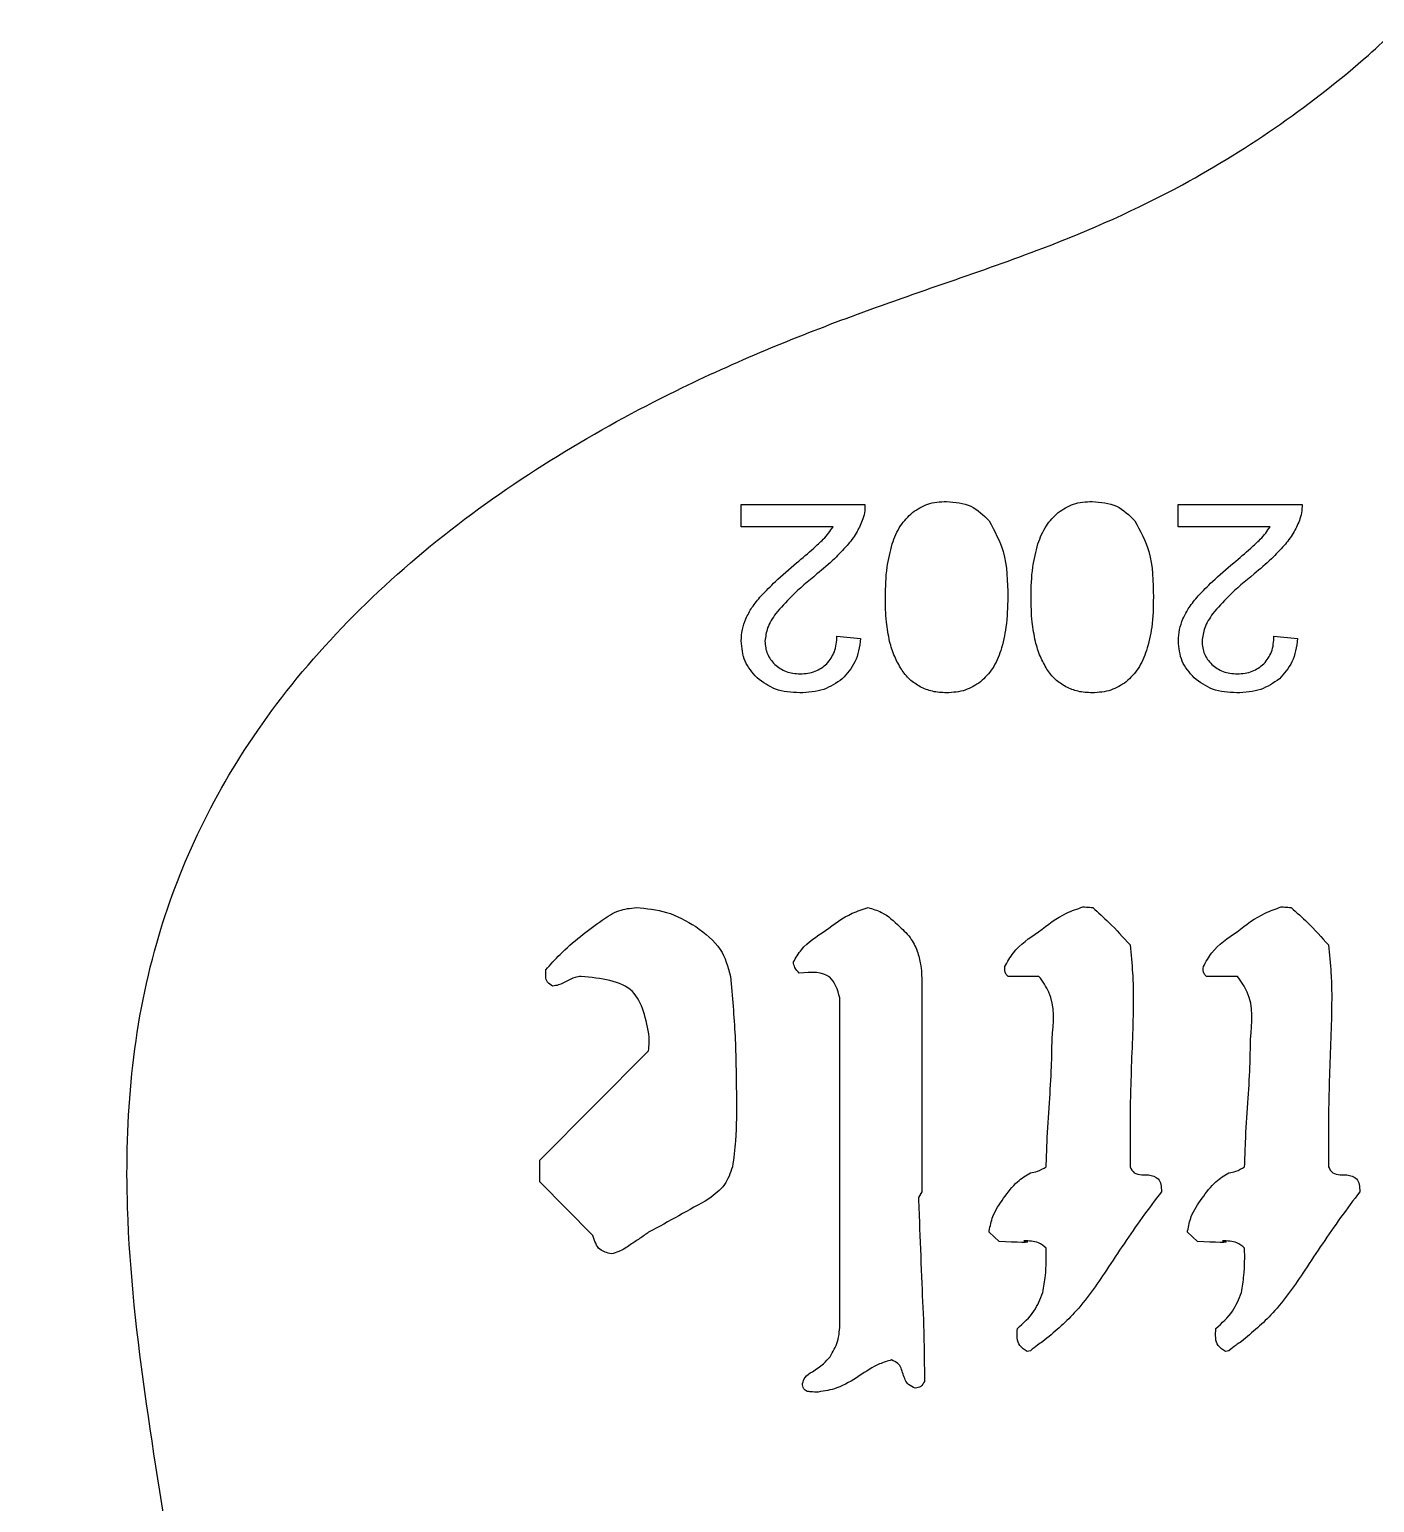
# Model space of a CAD drawing. Header units: millimetres. Extents: x -125 to 125, y -132 to 146.
# Drawn here: x -125.2 to -2, y 10.8 to 145.8 of the extents above; entities that cross this region are included whole.
import ezdxf

# ---------------------------------------------------------------- set-up
doc = ezdxf.new("R2010")
doc.units = ezdxf.units.MM
doc.layers.get('0').update_dxf_attribs({"linetype": 'CONTINUOUS'})

msp = doc.modelspace()

# ---------------------------------------------------------------- linework, layer by layer
for p, q in [((-60, 100.22), (-60, 102.25)), ((-60, 102.25), (-48.64, 102.25)), ((-19.95, 100.22), (-19.95, 102.25)), ((-19.95, 102.25), (-8.6, 102.25)), ((-51.57, 100.22), (-60, 100.22)), ((-11.53, 100.22), (-19.95, 100.22)), ((-51.21, 90.19), (-49.04, 89.97)), ((-11.17, 90.19), (-9, 89.97)), ((-43.44, 58.23), (-43.44, 39.27)), ((-32.7, 59.01), (-35.52, 59.01)), ((-14.52, 59.01), (-17.34, 59.01)), ((-50.94, 27.27), (-50.94, 57.03)), ((-78.42, 42.15), (-68.46, 52.17)), ((-24.36, 45.75), (-24.36, 41.55)), ((-6.18, 45.75), (-6.18, 41.55)), ((-78.42, 40.17), (-78.42, 42.15)), ((-23.28, 40.83), (-22.68, 40.83)), ((-5.1, 40.83), (-4.5, 40.83)), ((-73.56, 35.25), (-78.42, 40.17)), ((-43.44, 39.27), (-43.74, 38.73)), ((-37.26, 35.55), (-37.26, 35.67)), ((-36.36, 34.71), (-37.26, 35.55)), ((-19.08, 35.55), (-19.08, 35.67)), ((-18.18, 34.71), (-19.08, 35.55)), ((-33.48, 24.69), (-33.78, 24.63)), ((-15.3, 24.69), (-15.6, 24.63)), ((-43.2, 23.01), (-43.2, 21.87))]:
    msp.add_line(p, q)
for points, knots in [([(-125.19, -98.31), (-124.66, -97.71), (-124.13, -97.08), (-123.59, -96.44), (-121.04, -93.35), (-118.36, -89.75), (-115.91, -85.46), (-113.61, -81.44), (-111.55, -76.8), (-110.09, -71.77), (-108.44, -66.08), (-107.55, -59.95), (-107.22, -53.79), (-106.84, -46.94), (-107.09, -40.06), (-107.54, -33.31), (-108.34, -21.49), (-109.8, -9.97), (-111.57, 1.4), (-113.5, 13.82), (-115.81, 25.97), (-116.2, 37.79), (-116.47, 46.08), (-115.76, 54.22), (-113.53, 62.06), (-111.61, 68.82), (-108.55, 75.37), (-104.28, 81.55), (-99.77, 88.08), (-93.89, 94.17), (-87.2, 99.46), (-80.58, 104.7), (-73.2, 109.13), (-65.95, 112.69), (-60.42, 115.4), (-54.99, 117.61), (-49.89, 119.5), (-43.71, 121.78), (-38, 123.6), (-32.34, 125.76), (-28.05, 127.4), (-23.76, 129.29), (-19.56, 131.57), (-13.38, 134.93), (-7.46, 139.08), (-2.52, 143.46), (-1.65, 144.23), (-0.81, 145.01), (0, 145.8)], [0.0443654, 0.0443654, 0.0443654, 0.0443654, 0.0539507, 0.0539507, 0.0539507, 0.0997422, 0.0997422, 0.0997422, 0.1426488, 0.1426488, 0.1426488, 0.1911394, 0.1911394, 0.1911394, 0.2450242, 0.2450242, 0.2450242, 0.3393962, 0.3393962, 0.3393962, 0.4425508, 0.4425508, 0.4425508, 0.5148677, 0.5148677, 0.5148677, 0.5772612, 0.5772612, 0.5772612, 0.6431851, 0.6431851, 0.6431851, 0.7084903, 0.7084903, 0.7084903, 0.7583767, 0.7583767, 0.7583767, 0.8187825, 0.8187825, 0.8187825, 0.8646612, 0.8646612, 0.8646612, 0.9323306, 0.9323306, 0.9323306, 0.9442606, 0.9442606, 0.9442606, 0.9442606]), ([(-48.64, 102.25), (-48.65, 102), (-48.65, 101.49), (-48.81, 101.02), (-48.89, 100.78)], [0, 0, 0, 0, 0.0748728, 0.1492856, 0.1492856, 0.1492856, 0.1492856]), ([(-46.15, 98.65), (-45.93, 99.23), (-45.51, 100.32), (-44.68, 101.14), (-44.29, 101.53)], [0, 0, 0, 0, 0.1819724, 0.3454199, 0.3454199, 0.3454199, 0.3454199]), ([(-44.29, 101.53), (-43.84, 101.82), (-42.89, 102.44), (-41.76, 102.51), (-41.17, 102.54)], [0, 0, 0, 0, 0.1592171, 0.3334814, 0.3334814, 0.3334814, 0.3334814]), ([(-41.17, 102.54), (-40.39, 102.47), (-38.87, 102.34), (-37.79, 101.28), (-37.26, 100.76)], [0, 0, 0, 0, 0.2262035, 0.4412037, 0.4412037, 0.4412037, 0.4412037]), ([(-32.8, 98.65), (-32.58, 99.23), (-32.16, 100.32), (-31.33, 101.14), (-30.94, 101.53)], [0, 0, 0, 0, 0.181972, 0.3454201, 0.3454201, 0.3454201, 0.3454201]), ([(-30.94, 101.53), (-30.49, 101.82), (-29.54, 102.44), (-28.41, 102.51), (-27.82, 102.54)], [0, 0, 0, 0, 0.1592154, 0.3334807, 0.3334807, 0.3334807, 0.3334807]), ([(-27.82, 102.54), (-27.04, 102.47), (-25.52, 102.34), (-24.44, 101.28), (-23.92, 100.76)], [0, 0, 0, 0, 0.2262045, 0.4412043, 0.4412043, 0.4412043, 0.4412043]), ([(-8.6, 102.25), (-8.6, 102), (-8.61, 101.49), (-8.77, 101.02), (-8.84, 100.78)], [0, 0, 0, 0, 0.0748729, 0.1492857, 0.1492857, 0.1492857, 0.1492857]), ([(-52.46, 99.08), (-52.29, 99.26), (-51.97, 99.62), (-51.7, 100.02), (-51.57, 100.22)], [0, 0, 0, 0, 0.0752956, 0.1450665, 0.1450665, 0.1450665, 0.1450665]), ([(-48.89, 100.78), (-49.06, 100.39), (-49.42, 99.57), (-49.98, 98.86), (-50.28, 98.5)], [0, 0, 0, 0, 0.1282071, 0.2684076, 0.2684076, 0.2684076, 0.2684076]), ([(-37.26, 100.76), (-36.77, 99.84), (-35.61, 97.67), (-35.58, 95.2), (-35.56, 93.77)], [0, 0, 0, 0, 0.3093103, 0.7280722, 0.7280722, 0.7280722, 0.7280722]), ([(-23.92, 100.76), (-23.42, 99.84), (-22.26, 97.67), (-22.23, 95.2), (-22.22, 93.77)], [0, 0, 0, 0, 0.3093103, 0.7280722, 0.7280722, 0.7280722, 0.7280722]), ([(-12.42, 99.08), (-12.25, 99.26), (-11.92, 99.62), (-11.66, 100.02), (-11.53, 100.22)], [0, 0, 0, 0, 0.0752959, 0.1450671, 0.1450671, 0.1450671, 0.1450671]), ([(-8.84, 100.78), (-9.02, 100.39), (-9.38, 99.57), (-9.94, 98.86), (-10.23, 98.5)], [0, 0, 0, 0, 0.1282071, 0.2684074, 0.2684074, 0.2684074, 0.2684074]), ([(-54.9, 96.91), (-54.37, 97.35), (-53.54, 98.05), (-52.75, 98.8), (-52.46, 99.08)], [0, 0, 0, 0, 0.2053747, 0.3258993, 0.3258993, 0.3258993, 0.3258993]), ([(-46.77, 93.77), (-46.75, 94.69), (-46.73, 96.34), (-46.33, 97.94), (-46.15, 98.65)], [0, 0, 0, 0, 0.2736343, 0.4935176, 0.4935176, 0.4935176, 0.4935176]), ([(-33.42, 93.77), (-33.41, 94.69), (-33.38, 96.34), (-32.98, 97.94), (-32.8, 98.65)], [0, 0, 0, 0, 0.2736343, 0.4935176, 0.4935176, 0.4935176, 0.4935176]), ([(-14.86, 96.91), (-14.33, 97.35), (-13.5, 98.05), (-12.71, 98.8), (-12.42, 99.08)], [0, 0, 0, 0, 0.2053743, 0.325899, 0.325899, 0.325899, 0.325899]), ([(-50.28, 98.5), (-50.66, 98.08), (-51.52, 97.15), (-52.49, 96.35), (-53.04, 95.89)], [0, 0, 0, 0, 0.1683482, 0.3796254, 0.3796254, 0.3796254, 0.3796254]), ([(-10.23, 98.5), (-10.62, 98.08), (-11.48, 97.15), (-12.45, 96.35), (-12.99, 95.89)], [0, 0, 0, 0, 0.1683485, 0.379625, 0.379625, 0.379625, 0.379625]), ([(-58.15, 93.89), (-57.72, 94.33), (-56.69, 95.4), (-55.56, 96.35), (-54.9, 96.91)], [0, 0, 0, 0, 0.1844762, 0.44426, 0.44426, 0.44426, 0.44426]), ([(-53.04, 95.89), (-53.84, 95.23), (-55.2, 94.12), (-56.35, 92.79), (-56.82, 92.26)], [0, 0, 0, 0, 0.3121323, 0.5258475, 0.5258475, 0.5258475, 0.5258475]), ([(-18.11, 93.89), (-17.68, 94.33), (-16.65, 95.4), (-15.52, 96.35), (-14.86, 96.91)], [0, 0, 0, 0, 0.1844765, 0.44426, 0.44426, 0.44426, 0.44426]), ([(-12.99, 95.89), (-13.8, 95.23), (-15.16, 94.12), (-16.31, 92.79), (-16.78, 92.26)], [0, 0, 0, 0, 0.312133, 0.5258479, 0.5258479, 0.5258479, 0.5258479]), ([(-59.55, 91.79), (-59.38, 92.14), (-59, 92.9), (-58.45, 93.54), (-58.15, 93.89)], [0, 0, 0, 0, 0.1166267, 0.2530292, 0.2530292, 0.2530292, 0.2530292]), ([(-46.38, 89.71), (-46.49, 90.3), (-46.75, 91.64), (-46.76, 93.01), (-46.77, 93.77)], [0, 0, 0, 0, 0.1791696, 0.4086214, 0.4086214, 0.4086214, 0.4086214]), ([(-35.56, 93.77), (-35.58, 92.85), (-35.6, 91.19), (-36.01, 89.58), (-36.19, 88.87)], [0, 0, 0, 0, 0.2753976, 0.4959469, 0.4959469, 0.4959469, 0.4959469]), ([(-33.03, 89.71), (-33.14, 90.3), (-33.4, 91.64), (-33.41, 93.01), (-33.42, 93.77)], [0, 0, 0, 0, 0.1791696, 0.4086214, 0.4086214, 0.4086214, 0.4086214]), ([(-22.22, 93.77), (-22.23, 92.85), (-22.25, 91.19), (-22.66, 89.58), (-22.84, 88.87)], [0, 0, 0, 0, 0.2753976, 0.4959469, 0.4959469, 0.4959469, 0.4959469]), ([(-19.51, 91.79), (-19.33, 92.14), (-18.95, 92.9), (-18.4, 93.54), (-18.11, 93.89)], [0, 0, 0, 0, 0.116627, 0.2530294, 0.2530294, 0.2530294, 0.2530294]), ([(-56.82, 92.26), (-57.11, 91.84), (-57.63, 91.06), (-57.75, 90.14), (-57.81, 89.72)], [0, 0, 0, 0, 0.1499513, 0.2755786, 0.2755786, 0.2755786, 0.2755786]), ([(-16.78, 92.26), (-17.06, 91.84), (-17.59, 91.06), (-17.71, 90.14), (-17.76, 89.72)], [0, 0, 0, 0, 0.1499515, 0.2755789, 0.2755789, 0.2755789, 0.2755789]), ([(-59.97, 89.77), (-59.96, 90.11), (-59.92, 90.81), (-59.68, 91.46), (-59.55, 91.79)], [0, 0, 0, 0, 0.1027886, 0.2081406, 0.2081406, 0.2081406, 0.2081406]), ([(-19.93, 89.77), (-19.91, 90.11), (-19.88, 90.81), (-19.63, 91.46), (-19.51, 91.79)], [0, 0, 0, 0, 0.1027886, 0.2081406, 0.2081406, 0.2081406, 0.2081406]), ([(-58.53, 86.37), (-58.95, 86.85), (-59.8, 87.83), (-59.92, 89.12), (-59.97, 89.77)], [0, 0, 0, 0, 0.1877596, 0.3775405, 0.3775405, 0.3775405, 0.3775405]), ([(-57.81, 89.72), (-57.77, 89.32), (-57.7, 88.52), (-57.17, 87.91), (-56.91, 87.6)], [0, 0, 0, 0, 0.1177292, 0.2348895, 0.2348895, 0.2348895, 0.2348895]), ([(-52.13, 87.66), (-51.87, 88.01), (-51.3, 88.75), (-51.24, 89.69), (-51.21, 90.19)], [0, 0, 0, 0, 0.1289092, 0.2749902, 0.2749902, 0.2749902, 0.2749902]), ([(-49.04, 89.97), (-49.15, 89.22), (-49.35, 87.82), (-50.28, 86.76), (-50.72, 86.27)], [0, 0, 0, 0, 0.2202008, 0.4137458, 0.4137458, 0.4137458, 0.4137458]), ([(-45.31, 87.16), (-45.53, 87.54), (-45.99, 88.35), (-46.25, 89.24), (-46.38, 89.71)], [0, 0, 0, 0, 0.1311698, 0.2777344, 0.2777344, 0.2777344, 0.2777344]), ([(-31.97, 87.16), (-32.18, 87.54), (-32.64, 88.35), (-32.9, 89.24), (-33.03, 89.71)], [0, 0, 0, 0, 0.1311698, 0.2777344, 0.2777344, 0.2777344, 0.2777344]), ([(-18.49, 86.37), (-18.91, 86.85), (-19.76, 87.83), (-19.87, 89.12), (-19.93, 89.77)], [0, 0, 0, 0, 0.1877602, 0.3775409, 0.3775409, 0.3775409, 0.3775409]), ([(-17.76, 89.72), (-17.73, 89.32), (-17.65, 88.52), (-17.13, 87.91), (-16.87, 87.6)], [0, 0, 0, 0, 0.1177292, 0.2348898, 0.2348898, 0.2348898, 0.2348898]), ([(-12.09, 87.66), (-11.82, 88.01), (-11.25, 88.75), (-11.2, 89.69), (-11.17, 90.19)], [0, 0, 0, 0, 0.1289092, 0.2749902, 0.2749902, 0.2749902, 0.2749902]), ([(-9, 89.97), (-9.11, 89.22), (-9.31, 87.82), (-10.24, 86.76), (-10.67, 86.27)], [0, 0, 0, 0, 0.2202008, 0.4137458, 0.4137458, 0.4137458, 0.4137458]), ([(-36.19, 88.87), (-36.41, 88.3), (-36.83, 87.21), (-37.66, 86.39), (-38.05, 86)], [0, 0, 0, 0, 0.1820273, 0.3452432, 0.3452432, 0.3452432, 0.3452432]), ([(-22.84, 88.87), (-23.07, 88.3), (-23.49, 87.21), (-24.31, 86.39), (-24.71, 86)], [0, 0, 0, 0, 0.1820273, 0.3452432, 0.3452432, 0.3452432, 0.3452432]), ([(-56.91, 87.6), (-56.58, 87.35), (-55.89, 86.83), (-55.02, 86.77), (-54.57, 86.74)], [0, 0, 0, 0, 0.1218118, 0.2540941, 0.2540941, 0.2540941, 0.2540941]), ([(-54.57, 86.74), (-54.1, 86.77), (-53.19, 86.83), (-52.47, 87.39), (-52.13, 87.66)], [0, 0, 0, 0, 0.139001, 0.2657757, 0.2657757, 0.2657757, 0.2657757]), ([(-43.59, 85.55), (-43.93, 85.76), (-44.6, 86.18), (-45.07, 86.83), (-45.31, 87.16)], [0, 0, 0, 0, 0.1169855, 0.2374329, 0.2374329, 0.2374329, 0.2374329]), ([(-30.24, 85.55), (-30.58, 85.76), (-31.26, 86.18), (-31.73, 86.83), (-31.97, 87.16)], [0, 0, 0, 0, 0.1169855, 0.2374323, 0.2374323, 0.2374323, 0.2374323]), ([(-16.87, 87.6), (-16.54, 87.35), (-15.85, 86.83), (-14.98, 86.77), (-14.53, 86.74)], [0, 0, 0, 0, 0.1218114, 0.2540937, 0.2540937, 0.2540937, 0.2540937]), ([(-14.53, 86.74), (-14.05, 86.77), (-13.15, 86.83), (-12.43, 87.39), (-12.09, 87.66)], [0, 0, 0, 0, 0.139001, 0.2657761, 0.2657761, 0.2657761, 0.2657761]), ([(-54.62, 85), (-55.38, 85.04), (-56.83, 85.12), (-57.99, 85.97), (-58.53, 86.37)], [0, 0, 0, 0, 0.2241209, 0.4227357, 0.4227357, 0.4227357, 0.4227357]), ([(-50.72, 86.27), (-51.27, 85.9), (-52.44, 85.11), (-53.86, 85.03), (-54.62, 85)], [0, 0, 0, 0, 0.1951072, 0.4174118, 0.4174118, 0.4174118, 0.4174118]), ([(-41.17, 85), (-41.6, 85.02), (-42.45, 85.05), (-43.22, 85.39), (-43.59, 85.55)], [0, 0, 0, 0, 0.1305295, 0.2508006, 0.2508006, 0.2508006, 0.2508006]), ([(-38.05, 86), (-38.51, 85.71), (-39.45, 85.1), (-40.58, 85.03), (-41.17, 85)], [0, 0, 0, 0, 0.1587484, 0.3321225, 0.3321225, 0.3321225, 0.3321225]), ([(-27.82, 85), (-28.26, 85.02), (-29.1, 85.05), (-29.87, 85.39), (-30.24, 85.55)], [0, 0, 0, 0, 0.1305295, 0.2508006, 0.2508006, 0.2508006, 0.2508006]), ([(-24.71, 86), (-25.16, 85.71), (-26.1, 85.1), (-27.23, 85.03), (-27.82, 85)], [0, 0, 0, 0, 0.1587489, 0.3321229, 0.3321229, 0.3321229, 0.3321229]), ([(-14.58, 85), (-15.34, 85.04), (-16.78, 85.12), (-17.94, 85.97), (-18.49, 86.37)], [0, 0, 0, 0, 0.2241214, 0.4227362, 0.4227362, 0.4227362, 0.4227362]), ([(-10.67, 86.27), (-11.22, 85.9), (-12.4, 85.11), (-13.82, 85.03), (-14.58, 85)], [0, 0, 0, 0, 0.1951076, 0.4174113, 0.4174113, 0.4174113, 0.4174113]), ([(-72.72, 64.17), (-72.22, 64.5), (-71.27, 65.14), (-70.14, 65.26), (-69.6, 65.31)], [0, 0, 0, 0, 0.1752689, 0.3368024, 0.3368024, 0.3368024, 0.3368024]), ([(-69.6, 65.31), (-68.65, 65.23), (-66.7, 65.06), (-65.01, 64.08), (-64.14, 63.57)], [0, 0, 0, 0, 0.2808889, 0.5794231, 0.5794231, 0.5794231, 0.5794231]), ([(-52.26, 63.21), (-51.47, 63.8), (-50.27, 64.7), (-48.85, 65.16), (-48.36, 65.31)], [0, 0, 0, 0, 0.2908376, 0.4455198, 0.4455198, 0.4455198, 0.4455198]), ([(-48.36, 65.31), (-47.93, 65.19), (-46.83, 64.87), (-45.99, 64.07), (-45.48, 63.57)], [0, 0, 0, 0, 0.1304656, 0.3408348, 0.3408348, 0.3408348, 0.3408348]), ([(-32.73, 63.09), (-31.91, 63.73), (-30.66, 64.7), (-29.18, 65.2), (-28.68, 65.37)], [0, 0, 0, 0, 0.3076506, 0.4674148, 0.4674148, 0.4674148, 0.4674148]), ([(-28.68, 65.37), (-28.57, 65.37), (-28.27, 65.36), (-27.97, 65.33), (-27.78, 65.31)], [0, 0, 0, 0, 0.03153556, 0.09020867, 0.09020867, 0.09020867, 0.09020867]), ([(-27.78, 65.31), (-27.27, 64.86), (-26.07, 63.79), (-24.99, 62.59), (-24.36, 61.89)], [0, 0, 0, 0, 0.2017042, 0.4839672, 0.4839672, 0.4839672, 0.4839672]), ([(-14.55, 63.09), (-13.73, 63.73), (-12.48, 64.7), (-11, 65.2), (-10.5, 65.37)], [0, 0, 0, 0, 0.3076514, 0.4674156, 0.4674156, 0.4674156, 0.4674156]), ([(-10.5, 65.37), (-10.39, 65.37), (-10.09, 65.36), (-9.79, 65.33), (-9.6, 65.31)], [0, 0, 0, 0, 0.03153556, 0.09020867, 0.09020867, 0.09020867, 0.09020867]), ([(-9.6, 65.31), (-9.09, 64.86), (-7.89, 63.79), (-6.81, 62.59), (-6.18, 61.89)], [0, 0, 0, 0, 0.2017035, 0.4839668, 0.4839668, 0.4839668, 0.4839668]), ([(-77.88, 59.61), (-77.45, 60.09), (-75.93, 61.82), (-74.07, 63.19), (-72.72, 64.17)], [0, 0, 0, 0, 0.191107, 0.6901011, 0.6901011, 0.6901011, 0.6901011]), ([(-64.14, 63.57), (-63.29, 62.94), (-61.71, 61.77), (-61.2, 59.88), (-60.96, 59.01)], [0, 0, 0, 0, 0.3066796, 0.5702063, 0.5702063, 0.5702063, 0.5702063]), ([(-45.48, 63.57), (-45.08, 63.21), (-44.35, 62.52), (-43.97, 61.6), (-43.8, 61.17)], [0, 0, 0, 0, 0.1592262, 0.29608, 0.29608, 0.29608, 0.29608]), ([(-55.2, 60.33), (-54.97, 60.72), (-54.25, 61.92), (-53.06, 62.69), (-52.26, 63.21)], [0, 0, 0, 0, 0.1331286, 0.4158816, 0.4158816, 0.4158816, 0.4158816]), ([(-35.82, 59.91), (-35.58, 60.34), (-34.85, 61.67), (-33.58, 62.52), (-32.73, 63.09)], [0, 0, 0, 0, 0.1465186, 0.4484301, 0.4484301, 0.4484301, 0.4484301]), ([(-17.64, 59.91), (-17.4, 60.34), (-16.67, 61.67), (-15.4, 62.52), (-14.55, 63.09)], [0, 0, 0, 0, 0.1465186, 0.4484301, 0.4484301, 0.4484301, 0.4484301]), ([(-43.8, 61.17), (-43.69, 60.77), (-43.44, 59.81), (-43.44, 58.81), (-43.44, 58.23)], [0, 0, 0, 0, 0.124464, 0.2971987, 0.2971987, 0.2971987, 0.2971987]), ([(-24.36, 61.89), (-24.27, 61.03), (-24.12, 59.56), (-24.07, 58.07), (-24.06, 57.45)], [0, 0, 0, 0, 0.2589791, 0.4451302, 0.4451302, 0.4451302, 0.4451302]), ([(-6.18, 61.89), (-6.09, 61.03), (-5.94, 59.56), (-5.89, 58.07), (-5.88, 57.45)], [0, 0, 0, 0, 0.2589791, 0.4451302, 0.4451302, 0.4451302, 0.4451302]), ([(-77.28, 58.11), (-77.45, 58.23), (-77.95, 58.56), (-77.9, 59.19), (-77.88, 59.61)], [0, 0, 0, 0, 0.0585769, 0.1720722, 0.1720722, 0.1720722, 0.1720722]), ([(-54.66, 59.31), (-54.81, 59.47), (-55.1, 59.75), (-55.17, 60.15), (-55.2, 60.33)], [0, 0, 0, 0, 0.0639568, 0.1181646, 0.1181646, 0.1181646, 0.1181646]), ([(-50.94, 57.03), (-51.16, 57.78), (-51.69, 59.52), (-53.58, 59.39), (-54.66, 59.31)], [0, 0, 0, 0, 0.2106417, 0.4923538, 0.4923538, 0.4923538, 0.4923538]), ([(-35.52, 59.01), (-35.6, 59.08), (-35.87, 59.3), (-35.84, 59.67), (-35.82, 59.91)], [0, 0, 0, 0, 0.03181986, 0.09973533, 0.09973533, 0.09973533, 0.09973533]), ([(-17.34, 59.01), (-17.42, 59.08), (-17.69, 59.3), (-17.66, 59.67), (-17.64, 59.91)], [0, 0, 0, 0, 0.03182053, 0.099736, 0.099736, 0.099736, 0.099736]), ([(-75.96, 58.56), (-76.2, 58.43), (-76.62, 58.21), (-77.08, 58.14), (-77.28, 58.11)], [0, 0, 0, 0, 0.0822436, 0.1403433, 0.1403433, 0.1403433, 0.1403433]), ([(-74.64, 59.01), (-74.83, 58.98), (-75.29, 58.91), (-75.71, 58.69), (-75.96, 58.56)], [0, 0, 0, 0, 0.0580998, 0.1403435, 0.1403435, 0.1403435, 0.1403435]), ([(-68.4, 53.43), (-68.7, 55.06), (-69.33, 58.46), (-72.82, 58.82), (-74.64, 59.01)], [0, 0, 0, 0, 0.4466299, 0.9349779, 0.9349779, 0.9349779, 0.9349779]), ([(-60.96, 59.01), (-60.8, 57.18), (-60.48, 53.55), (-60.44, 49.9), (-60.42, 48.09)], [0, 0, 0, 0, 0.550492, 1.09366, 1.09366, 1.09366, 1.09366]), ([(-31.5, 53.25), (-31.36, 54.77), (-31.16, 56.88), (-32.36, 58.54), (-32.7, 59.01)], [0, 0, 0, 0, 0.4330401, 0.6028519, 0.6028519, 0.6028519, 0.6028519]), ([(-13.32, 53.25), (-13.18, 54.77), (-12.98, 56.88), (-14.18, 58.54), (-14.52, 59.01)], [0, 0, 0, 0, 0.4330401, 0.6028519, 0.6028519, 0.6028519, 0.6028519]), ([(-24.06, 57.45), (-24.06, 56.64), (-24.09, 54.69), (-24.16, 52.74), (-24.21, 51.6)], [0, 0, 0, 0, 0.2422795, 0.5852136, 0.5852136, 0.5852136, 0.5852136]), ([(-5.88, 57.45), (-5.88, 56.64), (-5.91, 54.69), (-5.98, 52.74), (-6.03, 51.6)], [0, 0, 0, 0, 0.2422795, 0.5852137, 0.5852137, 0.5852137, 0.5852137]), ([(-68.46, 52.17), (-68.44, 52.43), (-68.41, 52.85), (-68.4, 53.27), (-68.4, 53.43)], [0, 0, 0, 0, 0.0766322, 0.1261549, 0.1261549, 0.1261549, 0.1261549]), ([(-31.74, 47.43), (-31.67, 48.53), (-31.54, 50.47), (-31.51, 52.41), (-31.5, 53.25)], [0, 0, 0, 0, 0.328993, 0.582564, 0.582564, 0.582564, 0.582564]), ([(-13.56, 47.43), (-13.49, 48.53), (-13.36, 50.47), (-13.33, 52.41), (-13.32, 53.25)], [0, 0, 0, 0, 0.328993, 0.582564, 0.582564, 0.582564, 0.582564]), ([(-24.21, 51.6), (-24.25, 50.46), (-24.32, 48.51), (-24.35, 46.56), (-24.36, 45.75)], [0, 0, 0, 0, 0.3429347, 0.5852137, 0.5852137, 0.5852137, 0.5852137]), ([(-6.03, 51.6), (-6.07, 50.46), (-6.14, 48.51), (-6.17, 46.56), (-6.18, 45.75)], [0, 0, 0, 0, 0.3429347, 0.5852136, 0.5852136, 0.5852136, 0.5852136]), ([(-60.42, 48.09), (-60.41, 46.7), (-60.39, 44.52), (-60.67, 42.35), (-60.78, 41.55)], [0, 0, 0, 0, 0.4155974, 0.6556207, 0.6556207, 0.6556207, 0.6556207]), ([(-32.04, 41.55), (-32.01, 42.29), (-31.96, 44.25), (-31.82, 46.21), (-31.74, 47.43)], [0, 0, 0, 0, 0.2221263, 0.5888174, 0.5888174, 0.5888174, 0.5888174]), ([(-13.86, 41.55), (-13.83, 42.29), (-13.78, 44.25), (-13.64, 46.21), (-13.56, 47.43)], [0, 0, 0, 0, 0.2221263, 0.5888175, 0.5888175, 0.5888175, 0.5888175]), ([(-60.78, 41.55), (-60.98, 40.97), (-61.4, 39.78), (-62.41, 39.01), (-62.94, 38.61)], [0, 0, 0, 0, 0.1798814, 0.3720042, 0.3720042, 0.3720042, 0.3720042]), ([(-35.94, 38.67), (-35.54, 39.21), (-34.87, 40.15), (-33.89, 40.76), (-33.48, 41.01)], [0, 0, 0, 0, 0.1980117, 0.3424016, 0.3424016, 0.3424016, 0.3424016]), ([(-33.48, 41.01), (-33.26, 41.05), (-32.75, 41.13), (-32.3, 41.4), (-32.04, 41.55)], [0, 0, 0, 0, 0.0644299, 0.154991, 0.154991, 0.154991, 0.154991]), ([(-24.36, 41.55), (-24.25, 41.34), (-24.02, 40.91), (-23.53, 40.86), (-23.28, 40.83)], [0, 0, 0, 0, 0.0666105, 0.1379199, 0.1379199, 0.1379199, 0.1379199]), ([(-22.68, 40.83), (-22.33, 40.74), (-21.55, 40.55), (-21.5, 39.73), (-21.48, 39.27)], [0, 0, 0, 0, 0.0980869, 0.2188718, 0.2188718, 0.2188718, 0.2188718]), ([(-17.76, 38.67), (-17.36, 39.21), (-16.69, 40.15), (-15.71, 40.76), (-15.3, 41.01)], [0, 0, 0, 0, 0.1980111, 0.342401, 0.342401, 0.342401, 0.342401]), ([(-15.3, 41.01), (-15.08, 41.05), (-14.57, 41.13), (-14.12, 41.4), (-13.86, 41.55)], [0, 0, 0, 0, 0.0644299, 0.154991, 0.154991, 0.154991, 0.154991]), ([(-6.18, 41.55), (-6.07, 41.34), (-5.84, 40.91), (-5.35, 40.86), (-5.1, 40.83)], [0, 0, 0, 0, 0.0666107, 0.1379202, 0.1379202, 0.1379202, 0.1379202]), ([(-4.5, 40.83), (-4.15, 40.74), (-3.37, 40.55), (-3.32, 39.73), (-3.3, 39.27)], [0, 0, 0, 0, 0.0980864, 0.2188715, 0.2188715, 0.2188715, 0.2188715]), ([(-21.48, 39.27), (-22.07, 38.49), (-23.84, 36.15), (-25.45, 33.7), (-26.52, 32.07)], [0, 0, 0, 0, 0.2958006, 0.8790824, 0.8790824, 0.8790824, 0.8790824]), ([(-3.3, 39.27), (-3.89, 38.49), (-5.66, 36.15), (-7.27, 33.7), (-8.34, 32.07)], [0, 0, 0, 0, 0.2958006, 0.8790826, 0.8790826, 0.8790826, 0.8790826]), ([(-62.94, 38.61), (-63.85, 38.1), (-65.69, 37.06), (-67.53, 36.06), (-68.46, 35.55)], [0, 0, 0, 0, 0.3163009, 0.6311473, 0.6311473, 0.6311473, 0.6311473]), ([(-43.74, 38.73), (-43.7, 37.78), (-43.61, 35.16), (-43.5, 32.54), (-43.44, 30.87)], [0, 0, 0, 0, 0.2866923, 0.7865728, 0.7865728, 0.7865728, 0.7865728]), ([(-37.26, 35.67), (-37.17, 36.12), (-36.96, 37.22), (-36.32, 38.13), (-35.94, 38.67)], [0, 0, 0, 0, 0.1360625, 0.3310624, 0.3310624, 0.3310624, 0.3310624]), ([(-19.08, 35.67), (-18.99, 36.12), (-18.78, 37.22), (-18.14, 38.13), (-17.76, 38.67)], [0, 0, 0, 0, 0.1360625, 0.3310624, 0.3310624, 0.3310624, 0.3310624]), ([(-71.88, 33.57), (-72.27, 33.67), (-73.14, 33.88), (-73.41, 34.76), (-73.56, 35.25)], [0, 0, 0, 0, 0.1130889, 0.253961, 0.253961, 0.253961, 0.253961]), ([(-68.46, 35.55), (-68.73, 35.36), (-69.29, 34.97), (-69.85, 34.6), (-70.14, 34.41)], [0, 0, 0, 0, 0.1023637, 0.2030424, 0.2030424, 0.2030424, 0.2030424]), ([(-70.14, 34.41), (-70.48, 34.17), (-71.02, 33.8), (-71.65, 33.63), (-71.88, 33.57)], [0, 0, 0, 0, 0.1237376, 0.1944299, 0.1944299, 0.1944299, 0.1944299]), ([(-34.08, 34.77), (-34.01, 34.76), (-33.09, 34.54), (-34.78, 34.63), (-36.36, 34.71)], [0, 0, 0, 0, 0.0185545, 0.2645594, 0.2645594, 0.2645594, 0.2645594]), ([(-32.04, 34.11), (-32.27, 34.29), (-32.86, 34.74), (-33.61, 34.76), (-34.08, 34.77)], [0, 0, 0, 0, 0.0857108, 0.2191433, 0.2191433, 0.2191433, 0.2191433]), ([(-32.34, 30.03), (-32.25, 30.55), (-32.02, 31.9), (-32.03, 33.27), (-32.04, 34.11)], [0, 0, 0, 0, 0.1576141, 0.4097258, 0.4097258, 0.4097258, 0.4097258]), ([(-15.9, 34.77), (-15.83, 34.76), (-14.91, 34.54), (-16.6, 34.63), (-18.18, 34.71)], [0, 0, 0, 0, 0.0185536, 0.2645585, 0.2645585, 0.2645585, 0.2645585]), ([(-13.86, 34.11), (-14.09, 34.29), (-14.68, 34.74), (-15.43, 34.76), (-15.9, 34.77)], [0, 0, 0, 0, 0.08571, 0.2191425, 0.2191425, 0.2191425, 0.2191425]), ([(-14.16, 30.03), (-14.07, 30.55), (-13.84, 31.9), (-13.85, 33.27), (-13.86, 34.11)], [0, 0, 0, 0, 0.1576141, 0.4097258, 0.4097258, 0.4097258, 0.4097258]), ([(-26.52, 32.07), (-27.44, 30.71), (-29.09, 28.27), (-31.34, 26.37), (-32.34, 25.53)], [0, 0, 0, 0, 0.4905022, 0.8790746, 0.8790746, 0.8790746, 0.8790746]), ([(-8.34, 32.07), (-9.26, 30.71), (-10.91, 28.27), (-13.16, 26.37), (-14.16, 25.53)], [0, 0, 0, 0, 0.4905022, 0.8790746, 0.8790746, 0.8790746, 0.8790746]), ([(-43.44, 30.87), (-43.37, 29.4), (-43.24, 26.78), (-43.21, 24.16), (-43.2, 23.01)], [0, 0, 0, 0, 0.4428661, 0.7864184, 0.7864184, 0.7864184, 0.7864184]), ([(-34.68, 26.73), (-34.12, 27.23), (-33.09, 28.16), (-32.57, 29.44), (-32.34, 30.03)], [0, 0, 0, 0, 0.2207091, 0.4092205, 0.4092205, 0.4092205, 0.4092205]), ([(-16.5, 26.73), (-15.94, 27.23), (-14.91, 28.16), (-14.39, 29.44), (-14.16, 30.03)], [0, 0, 0, 0, 0.2207091, 0.4092205, 0.4092205, 0.4092205, 0.4092205]), ([(-51.84, 24.15), (-51.57, 24.6), (-51.01, 25.56), (-50.96, 26.68), (-50.94, 27.27)], [0, 0, 0, 0, 0.1536238, 0.3290725, 0.3290725, 0.3290725, 0.3290725]), ([(-33.78, 24.63), (-34.03, 24.79), (-34.77, 25.24), (-34.71, 26.14), (-34.68, 26.73)], [0, 0, 0, 0, 0.0855133, 0.2446119, 0.2446119, 0.2446119, 0.2446119]), ([(-15.6, 24.63), (-15.85, 24.79), (-16.59, 25.24), (-16.53, 26.14), (-16.5, 26.73)], [0, 0, 0, 0, 0.0855133, 0.2446121, 0.2446121, 0.2446121, 0.2446121]), ([(-32.34, 25.53), (-32.5, 25.43), (-32.9, 25.17), (-33.26, 24.87), (-33.48, 24.69)], [0, 0, 0, 0, 0.059492, 0.1417186, 0.1417186, 0.1417186, 0.1417186]), ([(-14.16, 25.53), (-14.32, 25.43), (-14.72, 25.17), (-15.08, 24.87), (-15.3, 24.69)], [0, 0, 0, 0, 0.059492, 0.1417186, 0.1417186, 0.1417186, 0.1417186]), ([(-53.46, 22.77), (-53.11, 23), (-52.51, 23.39), (-52.03, 23.93), (-51.84, 24.15)], [0, 0, 0, 0, 0.1245091, 0.2136296, 0.2136296, 0.2136296, 0.2136296]), ([(-46.2, 23.85), (-46.57, 23.74), (-47.64, 23.43), (-48.56, 22.79), (-49.17, 22.38)], [0, 0, 0, 0, 0.1162133, 0.3330792, 0.3330792, 0.3330792, 0.3330792]), ([(-45.15, 22.56), (-45.26, 22.93), (-45.44, 23.52), (-45.99, 23.76), (-46.2, 23.85)], [0, 0, 0, 0, 0.1083385, 0.1731774, 0.1731774, 0.1731774, 0.1731774]), ([(-54.36, 21.69), (-54.3, 21.88), (-54.15, 22.36), (-53.71, 22.62), (-53.46, 22.77)], [0, 0, 0, 0, 0.0584999, 0.1449421, 0.1449421, 0.1449421, 0.1449421]), ([(-53.94, 20.97), (-54.06, 21.04), (-54.33, 21.2), (-54.35, 21.52), (-54.36, 21.69)], [0, 0, 0, 0, 0.03960106, 0.08873604, 0.08873604, 0.08873604, 0.08873604]), ([(-49.17, 22.38), (-49.83, 21.96), (-50.99, 21.22), (-52.34, 21), (-52.92, 20.91)], [0, 0, 0, 0, 0.2338687, 0.4065729, 0.4065729, 0.4065729, 0.4065729]), ([(-44.04, 21.27), (-44.26, 21.36), (-44.83, 21.59), (-45.02, 22.19), (-45.15, 22.56)], [0, 0, 0, 0, 0.0687804, 0.177801, 0.177801, 0.177801, 0.177801]), ([(-43.2, 21.87), (-43.29, 21.7), (-43.47, 21.36), (-43.85, 21.3), (-44.04, 21.27)], [0, 0, 0, 0, 0.0558038, 0.1089626, 0.1089626, 0.1089626, 0.1089626]), ([(-52.92, 20.91), (-53.15, 20.91), (-53.49, 20.9), (-53.83, 20.96), (-53.94, 20.97)], [0, 0, 0, 0, 0.0705154, 0.102336, 0.102336, 0.102336, 0.102336])]:
    msp.add_open_spline(points, degree=3, knots=knots)

doc.saveas('drawing.dxf')
